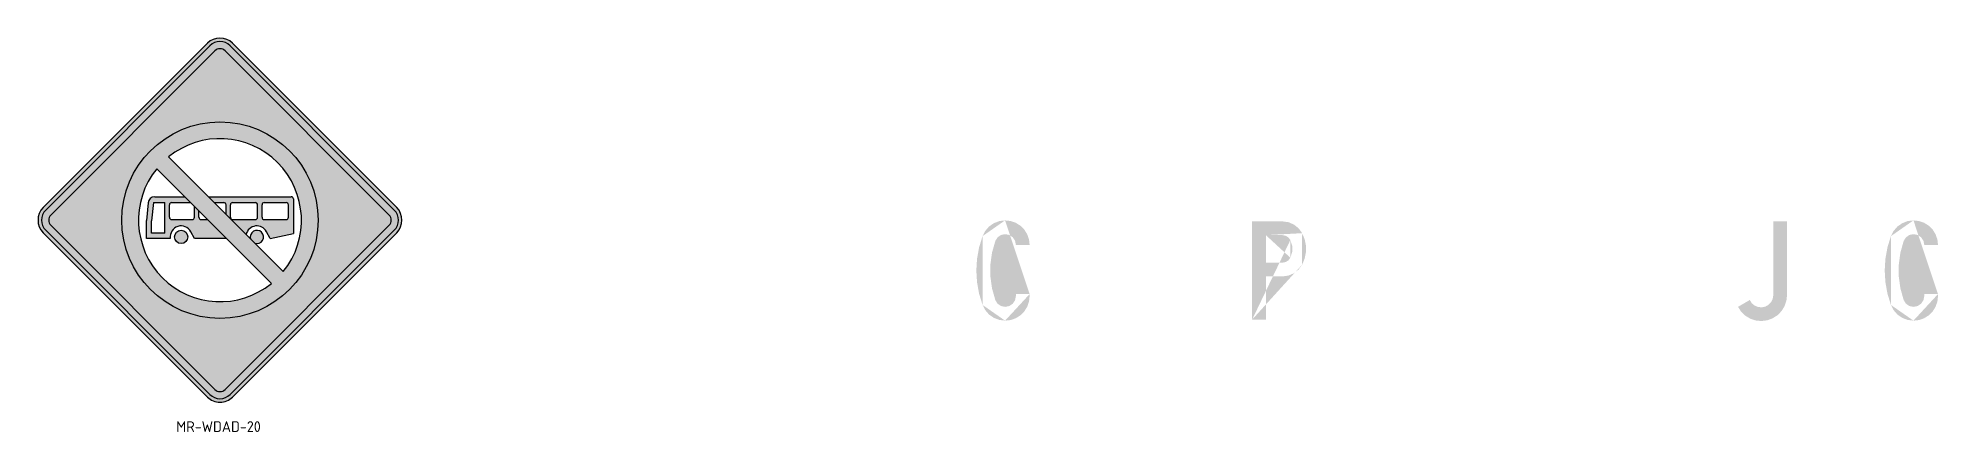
# Model space of a CAD drawing. Header units: millimetres. Extents: x 134 to 1473, y -1293 to 256.
# Drawn here: x 134 to 1198, y 35 to 256 of the extents above.
import ezdxf
from ezdxf.enums import TextEntityAlignment as Align

# ---------------------------------------------------------------- set-up
doc = ezdxf.new("R2010")
doc.units = ezdxf.units.MM
doc.linetypes.add('CENTERX2', pattern=[101.60000000000001, 63.5, -12.7, 12.7, -12.7])
for name, color, linetype in [('GREEN', 84, 'Continuous'), ('L25', 1, 'Continuous'), ('L35', 3, 'Continuous'), ('RED', 10, 'Continuous'), ('T25', 1, 'Continuous'), ('TBLK25', 1, 'Continuous'), ('YELLOW', 50, 'Continuous')]:
    doc.layers.add(name, color=color, linetype=linetype)
doc.styles.add('ISO', font='iso3098b')

msp = doc.modelspace()

# ---------------------------------------------------------------- hatches: boundary and pattern name
at = {"layer": 'GREEN'}
h = msp.add_hatch(color=256, dxfattribs=at)
h.paths.add_polyline_path([(689.0653636160582, 111.3303776630996), (689.0395879084016, 111.3303776630996)], flags=16)
edge = h.paths.add_edge_path()
edge.add_line((681.3584270267193, 112.4387330923356), (689.0653636160582, 112.4387330923356))
edge.add_line((689.0653636160582, 112.4387330923356), (689.0653636160582, 111.3303776630996))
edge.add_line((688.7302794165217, 108.263068451958), (689.0653636160582, 111.3303776630996))
edge.add_line((688.7302794165217, 108.263068451958), (687.7250268179123, 105.3504134867563))
edge.add_line((687.7250268179123, 105.3504134867563), (686.0753815278865, 102.7470670134344))
edge.add_line((686.0753815278865, 102.7470670134344), (683.9102220847278, 100.556131862619))
edge.add_line((683.9102220847278, 100.556131862619), (681.306875611406, 98.90648657259328))
edge.add_line((681.306875611406, 98.90648657259328), (678.3942206462043, 97.90123397398384))
edge.add_line((678.3942206462043, 97.90123397398384), (675.3269114350627, 97.56614977444735))
edge.add_line((675.3269114350627, 97.56614977444735), (672.0791722703245, 97.9785610969538))
edge.add_line((672.0791722703245, 97.9785610969538), (669.0118630591829, 99.13846794150317))
edge.add_line((669.0118630591829, 99.13846794150317), (666.3311894628911, 100.9943188927821))
edge.add_line((666.3311894628911, 100.9943188927821), (664.191805727389, 103.4687868278207))
edge.add_line((664.191805727389, 103.4687868278207), (662.6968146833032, 106.3814417930224))
edge.add_line((662.6968146833032, 106.3814417930224), (660.7636366090543, 112.6449387535888))
edge.add_line((660.7636366090543, 112.6449387535888), (659.6037297645049, 119.0888656677518))
edge.add_line((659.6037297645049, 119.0888656677518), (659.2170941496552, 125.6358954125414))
edge.add_line((659.2170941496552, 125.6358954125414), (659.6037297645049, 132.1571494496744))
edge.add_line((659.6037297645049, 132.1571494496744), (660.7636366090543, 138.6010763638374))
edge.add_line((660.7636366090543, 138.6010763638374), (662.6968146833032, 144.8645733244038))
edge.add_line((662.6968146833032, 144.8645733244038), (664.191805727389, 147.7772282896055))
edge.add_line((664.191805727389, 147.7772282896055), (666.3311894628911, 150.2516962246441))
edge.add_line((666.3311894628911, 150.2516962246441), (669.0118630591829, 152.107547175923))
edge.add_line((669.0118630591829, 152.107547175923), (672.0791722703245, 153.293229728129))
edge.add_line((672.0791722703245, 153.293229728129), (675.3269114350627, 153.6798653429788))
edge.add_line((675.3269114350627, 153.6798653429788), (678.3942206462043, 153.3447811434423))
edge.add_line((678.3942206462043, 153.3447811434423), (681.306875611406, 152.3395285448329))
edge.add_line((681.306875611406, 152.3395285448329), (683.9102220847278, 150.6898832548072))
edge.add_line((683.9102220847278, 150.6898832548072), (686.0753815278865, 148.5247238116484))
edge.add_line((686.0753815278865, 148.5247238116484), (687.7250268179123, 145.8956016306699))
edge.add_line((687.7250268179123, 145.8956016306699), (688.7302794165217, 142.9829466654682))
edge.add_line((688.7302794165217, 142.9829466654682), (689.0653636160582, 139.9156374543267))
edge.add_line((689.0653636160582, 139.9156374543267), (681.3584270267193, 139.9156374543267))
edge.add_line((681.3584270267193, 139.9156374543267), (680.9202399965561, 142.2354511434253))
edge.add_line((680.9202399965561, 142.2354511434253), (679.6056789060669, 144.2201806329875))
edge.add_line((679.6056789060669, 144.2201806329875), (677.6467251241613, 145.5347417234768))
edge.add_line((677.6467251241613, 145.5347417234768), (675.3269114350627, 145.9729287536398))
edge.add_line((675.3269114350627, 145.9729287536398), (673.007097745964, 145.5089660158201))
edge.add_line((673.007097745964, 145.5089660158201), (671.0739196717151, 144.1428535100176))
edge.add_line((671.0739196717151, 144.1428535100176), (669.8366857041958, 142.1323483127987))
edge.add_line((669.8366857041958, 142.1323483127987), (668.0066104605735, 135.662645690979))
edge.add_line((668.0066104605735, 135.662645690979), (667.0786849849341, 128.9867374079062))
edge.add_line((667.0786849849341, 128.9867374079062), (667.0786849849341, 122.25927770952))
edge.add_line((667.0786849849341, 122.25927770952), (668.0066104605735, 115.6091451341038))
edge.add_line((668.0066104605735, 115.6091451341038), (669.8366857041958, 109.1394425122841))
edge.add_line((669.8366857041958, 109.1394425122841), (671.0739196717151, 107.1031616074086))
edge.add_line((671.0739196717151, 107.1031616074086), (673.007097745964, 105.7628248092627))
edge.add_line((673.007097745964, 105.7628248092627), (675.3269114350627, 105.2730863637863))
edge.add_line((675.3269114350627, 105.2730863637863), (677.6467251241613, 105.7370491016061))
edge.add_line((677.6467251241613, 105.7370491016061), (679.6056789060669, 107.0516101920953))
edge.add_line((679.6056789060669, 107.0516101920953), (680.9202399965561, 109.0105639740009))
edge.add_line((680.9202399965561, 109.0105639740009), (681.3584270267193, 111.3303776630996))
edge.add_line((681.3584270267193, 111.3303776630996), (681.3584270267193, 112.4387330923356))
edge = h.paths.add_edge_path(flags=16)
edge.add_line((689.0653636160582, 112.4387330923356), (689.0395879084016, 112.4387330923356))
edge.add_line((675.3269114350627, 153.6798653429788), (675.3011357274061, 153.6798653429788))
edge.add_line((662.6968146833032, 144.8645733244038), (662.6710389756465, 144.8645733244038))
edge.add_line((662.6968146833032, 106.3814417930224), (662.6710389756465, 106.3814417930224))
edge.add_line((675.3269114350627, 97.56614977444735), (675.3011357274061, 97.56614977444735))
h = msp.add_hatch(color=256, dxfattribs=at)
h.paths.add_polyline_path([(830.7286528970176, 145.4316388928502), (830.7028771893611, 145.4316388928502)], flags=16)
edge = h.paths.add_edge_path(flags=17)
edge.add_line((821.372071017653, 130.0177657141722), (821.372071017653, 145.4316388928502))
edge.add_line((821.372071017653, 145.4316388928502), (830.7286528970176, 145.4316388928502))
edge.add_line((832.4814010176699, 145.0707789856571), (830.7286528970176, 145.4316388928502))
edge.add_line((832.4814010176699, 145.0707789856571), (834.027943477069, 144.1170778023609))
edge.add_line((834.0279434770691, 144.1170778023609), (835.1105231986485, 142.6736381735884))
edge.add_line((835.1105231986485, 142.6736381735884), (836.1157757972579, 139.4258990088503))
edge.add_line((836.1157757972579, 139.4258990088503), (836.1157757972579, 136.0235055981722))
edge.add_line((836.1157757972579, 136.0235055981722), (835.1105231986485, 132.775766433434))
edge.add_line((835.1105231986485, 132.775766433434), (834.0279434770691, 131.3323268046615))
edge.add_line((834.0279434770691, 131.3323268046615), (832.48140101767, 130.3786256213654))
edge.add_line((832.4814010176699, 130.3786256213654), (830.7286528970176, 130.0177657141722))
edge.add_line((830.7286528970176, 130.0177657141722), (821.3720710176528, 130.0177657141722))
h.paths.add_polyline_path([(830.7028771893611, 153.1127997745324), (830.7286528970176, 153.1127997745324)], flags=16)
edge = h.paths.add_edge_path()
edge.add_line((821.372071017653, 98.13321534289372), (813.6909101359706, 98.13321534289372))
edge.add_line((813.6909101359706, 98.13321534289372), (813.6909101359706, 153.1127997745324))
edge.add_line((813.6909101359706, 153.1127997745324), (830.7286528970176, 153.1127997745324))
edge.add_line((834.0279434770691, 152.6746127443694), (830.7286528970177, 153.1127997745324))
edge.add_line((834.0279434770691, 152.6746127443694), (837.1210283958674, 151.3342759462235))
edge.add_line((837.1210283958674, 151.3342759462235), (839.750150576846, 149.2464436260346))
edge.add_line((839.7501505768458, 149.2464436260346), (841.7091043587513, 146.5142186144295))
edge.add_line((841.7091043587513, 146.5142186144295), (843.1009925722105, 143.1376009114081))
edge.add_line((843.1009925722105, 143.1376009114081), (843.8227123865968, 139.5547775471335))
edge.add_line((843.8227123865968, 139.5547775471335), (843.8227123865968, 135.8946270598889))
edge.add_line((843.8227123865968, 135.8946270598889), (843.1009925722105, 132.3118036956143))
edge.add_line((843.1009925722105, 132.3118036956143), (841.7091043587513, 128.9351859925929))
edge.add_line((841.7091043587513, 128.9351859925929), (839.7501505768457, 126.2029609809878))
edge.add_line((839.7501505768458, 126.2029609809878), (837.1210283958674, 124.115128660799))
edge.add_line((837.1210283958674, 124.115128660799), (834.0279434770691, 122.774791862653))
edge.add_line((834.0279434770691, 122.774791862653), (830.7286528970177, 122.33660483249))
edge.add_line((830.7286528970176, 122.33660483249), (821.3720710176528, 122.33660483249))
edge.add_line((821.372071017653, 122.33660483249), (821.372071017653, 98.13321534289372))
edge = h.paths.add_edge_path()
edge.add_line((821.372071017653, 145.4316388928502), (821.3462953099963, 145.4316388928502))
edge.add_line((835.1105231986485, 132.775766433434), (835.0847474909918, 132.775766433434))
edge.add_line((835.1105231986485, 142.6736381735884), (835.0847474909918, 142.6736381735884))
edge.add_line((813.6909101359706, 98.13321534289372), (813.6651344283139, 98.13321534289372))
edge.add_line((841.7091043587513, 128.9351859925929), (841.6833286510946, 128.9351859925929))
edge.add_line((841.7091043587513, 146.5142186144295), (841.6833286510946, 146.5142186144295))
h = msp.add_hatch(color=256, dxfattribs=at)
h.paths.add_polyline_path([(830.7286528970176, 145.4316388928502), (830.7028771893611, 145.4316388928502)], flags=16)
edge = h.paths.add_edge_path(flags=17)
edge.add_line((821.372071017653, 130.0177657141722), (821.372071017653, 145.4316388928502))
edge.add_line((821.372071017653, 145.4316388928502), (830.7286528970176, 145.4316388928502))
edge.add_line((832.4814010176699, 145.0707789856571), (830.7286528970176, 145.4316388928502))
edge.add_line((832.4814010176699, 145.0707789856571), (834.027943477069, 144.1170778023609))
edge.add_line((834.0279434770691, 144.1170778023609), (835.1105231986485, 142.6736381735884))
edge.add_line((835.1105231986485, 142.6736381735884), (836.1157757972579, 139.4258990088503))
edge.add_line((836.1157757972579, 139.4258990088503), (836.1157757972579, 136.0235055981722))
edge.add_line((836.1157757972579, 136.0235055981722), (835.1105231986485, 132.775766433434))
edge.add_line((835.1105231986485, 132.775766433434), (834.0279434770691, 131.3323268046615))
edge.add_line((834.0279434770691, 131.3323268046615), (832.48140101767, 130.3786256213654))
edge.add_line((832.4814010176699, 130.3786256213654), (830.7286528970176, 130.0177657141722))
edge.add_line((830.7286528970176, 130.0177657141722), (821.3720710176528, 130.0177657141722))
h.paths.add_polyline_path([(830.7028771893611, 153.1127997745324), (830.7286528970176, 153.1127997745324)], flags=16)
edge = h.paths.add_edge_path()
edge.add_line((821.372071017653, 98.13321534289372), (813.6909101359706, 98.13321534289372))
edge.add_line((813.6909101359706, 98.13321534289372), (813.6909101359706, 153.1127997745324))
edge.add_line((813.6909101359706, 153.1127997745324), (830.7286528970176, 153.1127997745324))
edge.add_line((834.0279434770691, 152.6746127443694), (830.7286528970177, 153.1127997745324))
edge.add_line((834.0279434770691, 152.6746127443694), (837.1210283958674, 151.3342759462235))
edge.add_line((837.1210283958674, 151.3342759462235), (839.750150576846, 149.2464436260346))
edge.add_line((839.7501505768458, 149.2464436260346), (841.7091043587513, 146.5142186144295))
edge.add_line((841.7091043587513, 146.5142186144295), (843.1009925722105, 143.1376009114081))
edge.add_line((843.1009925722105, 143.1376009114081), (843.8227123865968, 139.5547775471335))
edge.add_line((843.8227123865968, 139.5547775471335), (843.8227123865968, 135.8946270598889))
edge.add_line((843.8227123865968, 135.8946270598889), (843.1009925722105, 132.3118036956143))
edge.add_line((843.1009925722105, 132.3118036956143), (841.7091043587513, 128.9351859925929))
edge.add_line((841.7091043587513, 128.9351859925929), (839.7501505768457, 126.2029609809878))
edge.add_line((839.7501505768458, 126.2029609809878), (837.1210283958674, 124.115128660799))
edge.add_line((837.1210283958674, 124.115128660799), (834.0279434770691, 122.774791862653))
edge.add_line((834.0279434770691, 122.774791862653), (830.7286528970177, 122.33660483249))
edge.add_line((830.7286528970176, 122.33660483249), (821.3720710176528, 122.33660483249))
edge.add_line((821.372071017653, 122.33660483249), (821.372071017653, 98.13321534289372))
edge = h.paths.add_edge_path()
edge.add_line((821.372071017653, 145.4316388928502), (821.3462953099963, 145.4316388928502))
edge.add_line((835.1105231986485, 132.775766433434), (835.0847474909918, 132.775766433434))
edge.add_line((835.1105231986485, 142.6736381735884), (835.0847474909918, 142.6736381735884))
edge.add_line((813.6909101359706, 98.13321534289372), (813.6651344283139, 98.13321534289372))
edge.add_line((841.7091043587513, 128.9351859925929), (841.6833286510946, 128.9351859925929))
edge.add_line((841.7091043587513, 146.5142186144295), (841.6833286510946, 146.5142186144295))
h = msp.add_hatch(color=256, dxfattribs=at)
h.paths.add_polyline_path([(1105.600799347555, 111.8716675238892), (1105.575023639898, 111.8716675238892)], flags=16)
edge = h.paths.add_edge_path()
edge.add_line((1105.600799347555, 153.1127997745324), (1105.600799347555, 111.8716675238892))
edge.add_line((1105.265715148018, 109.8353866190137), (1105.600799347555, 111.8716675238892))
edge.add_line((1105.265715148018, 109.8353866190137), (1104.363565380035, 107.9537599600781))
edge.add_line((1104.363565380035, 107.9537599600781), (1102.920125751263, 106.4587689159923))
edge.add_line((1102.920125751263, 106.4587689159923), (1101.115826215297, 105.4277406097262))
edge.add_line((1101.115826215297, 105.4277406097262), (1099.079545310422, 105.0153292872198))
edge.add_line((1099.079545310422, 105.0153292872198), (1097.01748869789, 105.221534948473))
edge.add_line((1097.01748869789, 105.221534948473), (1095.110086331297, 106.0205818858292))
edge.add_line((1095.110086331297, 106.0205818858292), (1093.511992456585, 107.3609186839751))
edge.add_line((1093.511992456585, 107.3609186839751), (1092.403637027349, 109.1394425122841))
edge.add_line((1092.403637027349, 109.1394425122841), (1085.805055867246, 105.2730863637863))
edge.add_line((1085.805055867246, 105.2730863637863), (1087.583579695555, 102.5924127674945))
edge.add_line((1087.583579695555, 102.5924127674945), (1089.903393384654, 100.3499262013658))
edge.add_line((1089.903393384654, 100.3499262013658), (1092.661394103915, 98.6745052036834))
edge.add_line((1092.661394103915, 98.6745052036834), (1095.728703315057, 97.669252605074))
edge.add_line((1095.728703315057, 97.669252605074), (1098.950666772138, 97.35994411319416))
edge.add_line((1098.950666772138, 97.35994411319416), (1102.146854521563, 97.74657972804397))
edge.add_line((1102.146854521563, 97.74657972804397), (1105.162612317391, 98.85493515727995))
edge.add_line((1105.162612317391, 98.85493515727995), (1107.894837328997, 100.5819075702757))
edge.add_line((1107.894837328997, 100.5819075702757), (1110.163099602782, 102.8759455517177))
edge.add_line((1110.163099602782, 102.8759455517177), (1111.864296308121, 105.6339462709794))
edge.add_line((1111.864296308121, 105.6339462709794), (1112.921100322044, 108.6754797744644))
edge.add_line((1112.921100322044, 108.6754797744644), (1113.281960229237, 111.8716675238892))
edge.add_line((1113.281960229237, 111.8716675238892), (1113.281960229237, 153.1127997745324))
edge.add_line((1113.281960229237, 153.1127997745324), (1105.600799347555, 153.1127997745324))
edge = h.paths.add_edge_path(flags=16)
edge.add_line((1113.281960229237, 111.8716675238892), (1113.256184521581, 111.8716675238892))
edge.add_line((1113.281960229237, 111.8716675238892), (1113.256184521581, 111.8716675238892))
edge = h.paths.add_edge_path(flags=16)
edge.add_line((1092.403637027349, 109.1394425122841), (1092.377861319692, 109.1394425122841))
h = msp.add_hatch(color=256, dxfattribs=at)
h.paths.add_polyline_path([(1197.826281343056, 111.3303776630996), (1197.800505635399, 111.3303776630996)], flags=16)
edge = h.paths.add_edge_path()
edge.add_line((1190.145120461373, 112.4387330923356), (1197.826281343056, 112.4387330923356))
edge.add_line((1197.826281343056, 112.4387330923356), (1197.826281343056, 111.3303776630996))
edge.add_line((1197.491197143519, 108.263068451958), (1197.826281343056, 111.3303776630996))
edge.add_line((1197.491197143519, 108.263068451958), (1196.48594454491, 105.3504134867563))
edge.add_line((1196.48594454491, 105.3504134867563), (1194.862074962541, 102.7470670134344))
edge.add_line((1194.862074962541, 102.7470670134344), (1192.671139811725, 100.556131862619))
edge.add_line((1192.671139811725, 100.556131862619), (1190.067793338403, 98.90648657259328))
edge.add_line((1190.067793338403, 98.90648657259328), (1187.155138373201, 97.90123397398384))
edge.add_line((1187.155138373202, 97.90123397398384), (1184.08782916206, 97.56614977444735))
edge.add_line((1184.08782916206, 97.56614977444735), (1180.840089997322, 97.9785610969538))
edge.add_line((1180.840089997322, 97.9785610969538), (1177.798556493837, 99.13846794150317))
edge.add_line((1177.798556493837, 99.13846794150317), (1175.092107189888, 100.9943188927821))
edge.add_line((1175.092107189888, 100.9943188927821), (1172.952723454386, 103.4687868278207))
edge.add_line((1172.952723454386, 103.4687868278207), (1171.457732410301, 106.3814417930224))
edge.add_line((1171.457732410301, 106.3814417930224), (1169.524554336052, 112.6449387535888))
edge.add_line((1169.524554336052, 112.6449387535888), (1168.364647491502, 119.0888656677518))
edge.add_line((1168.364647491502, 119.0888656677518), (1167.978011876653, 125.6358954125414))
edge.add_line((1167.978011876653, 125.6358954125414), (1168.364647491502, 132.1571494496744))
edge.add_line((1168.364647491502, 132.1571494496744), (1169.524554336052, 138.6010763638374))
edge.add_line((1169.524554336052, 138.6010763638374), (1171.4577324103, 144.8645733244038))
edge.add_line((1171.457732410301, 144.8645733244038), (1172.952723454387, 147.7772282896055))
edge.add_line((1172.952723454386, 147.7772282896055), (1175.092107189888, 150.2516962246441))
edge.add_line((1175.092107189888, 150.2516962246441), (1177.798556493837, 152.107547175923))
edge.add_line((1177.798556493837, 152.107547175923), (1180.840089997322, 153.293229728129))
edge.add_line((1180.840089997322, 153.293229728129), (1184.08782916206, 153.6798653429788))
edge.add_line((1184.08782916206, 153.6798653429788), (1187.155138373202, 153.3447811434423))
edge.add_line((1187.155138373202, 153.3447811434423), (1190.067793338403, 152.3395285448329))
edge.add_line((1190.067793338403, 152.3395285448329), (1192.671139811725, 150.6898832548072))
edge.add_line((1192.671139811725, 150.6898832548072), (1194.862074962541, 148.5247238116484))
edge.add_line((1194.862074962541, 148.5247238116484), (1196.48594454491, 145.8956016306699))
edge.add_line((1196.48594454491, 145.8956016306699), (1197.491197143519, 142.9829466654682))
edge.add_line((1197.491197143519, 142.9829466654682), (1197.826281343056, 139.9156374543267))
edge.add_line((1197.826281343056, 139.9156374543267), (1190.145120461373, 139.9156374543267))
edge.add_line((1190.145120461373, 139.9156374543267), (1189.681157723553, 142.2354511434253))
edge.add_line((1189.681157723553, 142.2354511434253), (1188.366596633064, 144.2201806329875))
edge.add_line((1188.366596633064, 144.2201806329875), (1186.407642851158, 145.5347417234768))
edge.add_line((1186.407642851159, 145.5347417234768), (1184.08782916206, 145.9729287536398))
edge.add_line((1184.08782916206, 145.9729287536398), (1181.768015472961, 145.5089660158201))
edge.add_line((1181.768015472961, 145.5089660158201), (1179.834837398713, 144.1428535100176))
edge.add_line((1179.834837398712, 144.1428535100176), (1178.597603431193, 142.1323483127987))
edge.add_line((1178.597603431193, 142.1323483127987), (1176.767528187571, 135.662645690979))
edge.add_line((1176.767528187571, 135.662645690979), (1175.865378419588, 128.9867374079062))
edge.add_line((1175.865378419588, 128.9867374079062), (1175.865378419588, 122.25927770952))
edge.add_line((1175.865378419588, 122.25927770952), (1176.767528187571, 115.6091451341038))
edge.add_line((1176.767528187571, 115.6091451341038), (1178.597603431193, 109.1394425122841))
edge.add_line((1178.597603431193, 109.1394425122841), (1179.834837398712, 107.1031616074086))
edge.add_line((1179.834837398712, 107.1031616074086), (1181.768015472961, 105.7628248092627))
edge.add_line((1181.768015472961, 105.7628248092627), (1184.08782916206, 105.2730863637863))
edge.add_line((1184.08782916206, 105.2730863637863), (1186.407642851159, 105.7370491016061))
edge.add_line((1186.407642851159, 105.7370491016061), (1188.366596633064, 107.0516101920953))
edge.add_line((1188.366596633064, 107.0516101920953), (1189.681157723553, 109.0105639740009))
edge.add_line((1189.681157723553, 109.0105639740009), (1190.145120461373, 111.3303776630996))
edge.add_line((1190.145120461373, 111.3303776630996), (1190.145120461373, 112.4387330923356))
edge = h.paths.add_edge_path(flags=16)
edge.add_line((1197.826281343056, 112.4387330923356), (1197.800505635399, 112.4387330923356))
edge.add_line((1184.08782916206, 153.6798653429788), (1184.062053454403, 153.6798653429788))
edge.add_line((1171.457732410301, 144.8645733244038), (1171.431956702644, 144.8645733244038))
edge.add_line((1171.457732410301, 106.3814417930224), (1171.431956702644, 106.3814417930224))
edge.add_line((1184.08782916206, 97.56614977444735), (1184.062053454403, 97.56614977444735))
at = {"layer": 'L25'}
h = msp.add_hatch(color=50, dxfattribs=at)
h.dxf.hatch_style = 1
edge = h.paths.add_edge_path()
edge.add_line((228.5257415365047, 252.8098498064542), (136.6018599782408, 160.8859683605781))
edge.add_arc((143.6729277901063, 153.8149005487126), 10.00000000000008, 135.0000000000002, 224.9999999999998)
edge.add_line((136.6018599782408, 146.743832736847), (228.5257416448164, 54.81995107823252))
edge.add_arc((235.5968094606953, 61.89101888608366), 9.999999999999478, 224.9999999674764, 315.0000000000005)
edge.add_line((242.6678772725606, 54.81995107421858), (334.5917587184977, 146.7438325121309))
edge.add_arc((327.520690902621, 153.8149003199852), 10.00000000000003, 315.000000032501, 404.9999999999985)
edge.add_line((334.5917587144868, 160.8859681318504), (242.667877160238, 252.8098497984283))
edge.add_arc((235.5968093443585, 245.7387819905722), 10.00000000000335, 44.99999996749442, 134.9999999674738)
edge = h.paths.add_edge_path(flags=16)
edge.add_line((229.9399550980132, 251.3956362432166), (138.0160735397493, 159.4717547973405))
edge.add_arc((143.6729277901063, 153.8149005487126), 8.00000000000008, 135.0000000000002, 224.9999999999998)
edge.add_line((138.0160735405526, 148.1580462992814), (229.9399552071282, 56.23416464066685))
edge.add_arc((235.5968094606953, 61.89101888608366), 7.999999999999476, 224.9999999674764, 315.0000000000005)
edge.add_line((241.2536637102492, 56.23416463665342), (333.1775451561863, 148.1580460745657))
edge.add_arc((327.520690902621, 153.8149003199852), 8.000000000000032, 315.000000032501, 404.9999999999985)
edge.add_line((333.1775451512498, 159.4717545703414), (241.2536635970008, 251.3956362369194))
edge.add_arc((235.5968093443585, 245.7387819905722), 8.000000000003347, 44.99999996749442, 134.9999999674738)
edge = h.paths.add_edge_path(flags=0)
edge.add_arc((235.5968093443585, 245.7387819905722), 4.000000000003347, 44.99999996749442, 134.9999999674738)
edge.add_arc((327.520690902621, 153.8149003199852), 4.000000000000031, 315.000000032501, 404.9999999999985)
edge.add_arc((235.5968094606953, 61.89101888608366), 3.999999999999476, 224.9999999674764, 315.0000000000005)
edge.add_arc((143.6729277901063, 153.8149005487126), 4.00000000000008, 135.0000000000002, 224.9999999999998)
at = {"layer": 'L25', "linetype": 'Continuous'}
h = msp.add_hatch(color=256, dxfattribs=at)
h.paths.add_polyline_path([(261.6913479266017, 147.3474995519154), (263.7013315113074, 143.6045505114544), (276.7448663632086, 146.2790923580599), (276.7448663632086, 165.674196518401, 0.4142135623731413), (275.5104624340064, 166.908600447603), (229.1184466638935, 166.908600447603), (232.410190475099, 163.6168566363975), (237.7377022004245, 163.6168566363975, -0.4142135623733437), (238.9721061296264, 162.3824527071945), (238.9721061296264, 157.0549409818702), (250.2345723643499, 145.7924747471468, -0.6936402674580702)])
h.paths.add_polyline_path([(260.3684409024614, 154.1717962690177, -0.4142135623731491), (259.1340369732592, 155.4062001982197), (259.1340369732592, 162.3824527071945, -0.4142135623733784), (260.3684409024613, 163.6168566363975), (272.7124801944819, 163.6168566363964, -0.4142135623730874), (273.946884123684, 162.3824527071945), (273.946884123684, 155.4062001982187, -0.4142135623728599), (272.7124801944819, 154.1717962690177)], flags=16)
h.paths.add_polyline_path([(255.430825185653, 154.1717962690177), (242.6753179172326, 154.1717962690186, -0.4142135623731086), (241.4409139880306, 155.4062001982206), (241.4409139880306, 162.3824527071945, -0.4142135623733513), (242.6753179172326, 163.6168566363975), (255.430825185653, 163.6168566363975, -0.4142135623735931), (256.6652291148561, 162.3824527071945), (256.6652291148561, 155.4062001982207, -0.414213562373568)], flags=16)
h.paths.add_polyline_path([(252.7260388795447, 143.3010082319522), (255.1272829061499, 140.899764205347, 4.119253485273978)])
h.paths.add_polyline_path([(239.1974149475841, 143.6045505114574), (228.6301691900225, 154.1717962690186), (224.9821949320032, 154.1717962690186, -0.4142135623730883), (223.7477910028013, 155.4062001982206), (223.7477910028013, 159.0541744562395), (221.2789831443992, 161.5229823146414), (221.278983144397, 155.4062001982207, -0.4142135623726645), (220.044579215197, 154.1717962690186), (208.523475875978, 154.1717962690197, -0.414213562372832), (207.2890719467771, 155.4062001982217), (207.2890719467771, 162.3824527071954, -0.4142135623731221), (208.5234758759791, 163.6168566363975), (219.185108822643, 163.6168566363975), (215.8933650114374, 166.908600447603), (199.0627953972256, 166.908600447603, 0.3875035432763223), (195.3752604937808, 163.5457764972379), (194.4512710830745, 153.5358912145818), (194.4512710830745, 143.6045505114574), (207.7556483446944, 143.6045505114554, -0.8348422332542775), (219.3101463573332, 147.3474995519154), (221.3201299420371, 143.6045505114574)])
h.paths.add_polyline_path([(204.7379704930916, 146.4848263462603), (197.3315469178792, 146.4848263462603), (197.3315469178792, 153.4032373836436), (198.2743425412104, 163.6168566363976), (204.7379704930916, 163.6168566363975)], flags=16)
h.paths.add_polyline_path([(217.5757713567929, 144.4274864642568, 1), (210.1693477815809, 144.4274864642568, 1)])
at = {"layer": 'RED'}
h = msp.add_hatch(color=256, dxfattribs=at)
edge = h.paths.add_edge_path()
edge.add_arc((235.5980687231413, 153.8164375621268), 54.98708411899786, 0, 360)
edge = h.paths.add_edge_path(flags=16)
edge.add_arc((235.5980687231413, 153.8164375621268), 45.6355392008009, 320.8807892569301, 489.1192107430691)
edge.add_line((206.8049653880136, 189.2220817234825), (271.0037128844967, 125.0233342270004))
edge = h.paths.add_edge_path(flags=16)
edge.add_line((264.3911720582695, 118.4107934007732), (200.1924245617853, 182.6095408972543))
edge.add_arc((235.5980687231413, 153.8164375621268), 45.6355392008009, 140.8807892569301, 309.1192107430691)
at = {"layer": 'TBLK25', "linetype": 'CENTERX2'}
h = msp.add_hatch(color=256, dxfattribs=at)
h.paths.add_polyline_path([(330.3491180290954, 156.6433274430033, -0.1988724069901222), (331.5206908553378, 153.8155153540455), (335.5206908080895, 153.8161301594112, 0.1988724144194797), (333.1775451555698, 159.4717545660214), (241.2536635970008, 251.3956362369194, 0.1989162102306266), (235.5966910579796, 253.7387819897011), (235.5960193460296, 249.7387819125634, -0.1989636965120246), (238.4252364708351, 248.5672091135926)])
h.paths.add_polyline_path([(232.7683822213389, 248.5672091170499, -0.1988610392554388), (235.5960193460296, 249.7387819125635), (235.5966910579796, 253.7387819897011, 0.1989085245200775), (229.9399550983217, 251.3956362435251), (138.0160735440719, 159.4717548016631, 0.1988724221665004), (135.6729278846026, 153.816130159444), (139.6729278373544, 153.8155153540783, -0.1988724221665001), (140.8445006670891, 156.6433276751879)])
h.paths.add_polyline_path([(229.9399552114483, 56.2341646363467, 0.1989523133510654), (235.5980390714268, 53.89101898058061), (235.5974242660611, 57.89101893333238, -0.1989523133510665), (232.768382336072, 59.06259176121539), (140.8445006654825, 150.9864734238438, -0.1989523133735763), (139.6729278373544, 153.8155153540783), (135.6729278846026, 153.816130159444, 0.198952313373574), (138.0160735408588, 148.1580462989751)])
h.paths.add_polyline_path([(238.4252365853177, 59.06259176121439, -0.1988724219962801), (235.5974242660611, 57.8910189333324), (235.5980390714268, 53.8910189805806, 0.1988724219962834), (241.2536637099404, 56.23416463634472), (333.1775451518665, 148.1580460702459, 0.1989523208032515), (335.5206908080895, 153.8161301594112), (331.5206908553377, 153.8155153540455, -0.1989523282328403), (330.3491180272438, 150.9864731951156)])
at = {"layer": 'YELLOW'}
h = msp.add_hatch(color=256, dxfattribs=at)
edge = h.paths.add_edge_path(flags=16)
edge.add_arc((235.5980687231413, 153.8164375621268), 54.98708411899786, 0, 360)
edge = h.paths.add_edge_path()
edge.add_line((232.7683822210304, 248.5672091167414), (140.8445006627664, 156.6433276708652))
edge.add_arc((143.6729277901063, 153.8149005487126), 4.00000000000008, 135.0000000000002, 224.9999999999998)
edge.add_line((140.8445006651763, 150.9864734241501), (232.7683823317519, 59.0625917655355))
edge.add_arc((235.5968094606953, 61.89101888608366), 3.999999999999476, 224.9999999674764, 315.0000000000005)
edge.add_line((238.4252365856264, 59.06259176152309), (330.3491180315636, 150.9864731994354))
edge.add_arc((327.520690902621, 153.8149003199852), 4.000000000000031, 315.000000032501, 404.9999999999985)
edge.add_line((330.3491180247754, 156.6433274473233), (238.4252364705264, 248.5672091139012))
edge.add_arc((235.5968093443585, 245.7387819905722), 4.000000000003347, 44.99999996749442, 134.9999999674738)

# ---------------------------------------------------------------- linework, layer by layer
at = {"layer": 'L25'}
for p, q in [((195.3752604937808, 163.5457764972377), (194.4512710830745, 153.5358912145816)), ((198.2743425412104, 163.6168566363975), (197.3315469178792, 153.4032373836436)), ((198.2743425412104, 163.6168566363975), (204.7379704930916, 163.6168566363975)), ((199.0627953972256, 166.908600447603), (215.8933650114369, 166.908600447603)), ((204.7379704930916, 146.4848263462603), (204.7379704930916, 163.6168566363975)), ((207.2890719467771, 155.4062001982207), (207.2890719467771, 162.3824527071954)), ((208.523475875978, 163.6168566363975), (219.1851088226435, 163.6168566363975)), ((221.278983144397, 155.4062001982207), (221.2789831443992, 161.5229823146418)), ((238.9721061296264, 157.0549409818703), (238.9721061296264, 162.3824527071945)), ((241.4409139880306, 155.4062001982207), (241.4409139880306, 162.3824527071945)), ((242.6753179172326, 163.6168566363975), (255.430825185653, 163.6168566363975)), ((256.6652291148561, 155.4062001982207), (256.6652291148561, 162.3824527071945)), ((259.1340369732592, 155.4062001982207), (259.1340369732592, 162.3824527071945)), ((260.3684409024614, 163.6168566363975), (272.7124801944819, 163.6168566363964)), ((273.946884123684, 155.4062001982187), (273.946884123684, 162.3824527071945)), ((276.7448663632086, 165.674196518401), (276.7448663632086, 146.2790923580599)), ((194.4512710830745, 143.6045505114574), (194.4512710830745, 153.5358912145827)), ((197.3315469178792, 146.4848263462603), (197.3315469178792, 153.4032373836425)), ((208.523475875978, 154.1717962690197), (220.044579215197, 154.1717962690186)), ((223.7477910028013, 155.4062001982207), (223.7477910028013, 159.0541744562383)), ((224.9821949320032, 154.1717962690186), (228.6301691900224, 154.1717962690186)), ((242.6753179172326, 154.1717962690186), (255.430825185653, 154.1717962690177)), ((260.3684409024614, 154.1717962690177), (272.7124801944819, 154.1717962690177)), ((207.7556483446944, 143.6045505114554), (194.4512710830745, 143.6045505114574)), ((204.7379704930916, 146.4848263462603), (197.3315469178792, 146.4848263462603)), ((221.3201299420381, 143.6045505114554), (219.3101463573332, 147.3474995519154)), ((263.7013315113069, 143.6045505114554), (261.6913479266017, 147.3474995519154)), ((263.7013315113069, 143.6045505114543), (276.7448663632086, 146.2790923580599))]:
    msp.add_line(p, q, dxfattribs=at)
at = {"layer": 'L25', "linetype": 'Continuous'}
for p, q in [((229.1184466638942, 166.908600447603), (275.5104624340064, 166.908600447603)), ((232.4101904751016, 163.6168566363975), (237.7377022004245, 163.6168566363975)), ((239.1974149475843, 143.6045505114574), (221.3201299420381, 143.6045505114574))]:
    msp.add_line(p, q, dxfattribs=at)
at = {"layer": 'L25'}
msp.add_circle((213.8725595691869, 144.4274864642568), 3.703211787605996, dxfattribs=at)
for centre, radius, start, end in [((199.0627953972256, 163.2053886599978), 3.703211787605996, 90, 174.7261040426487), ((208.523475875978, 162.3824527071954), 1.234403929201998, 90, 180), ((242.6753179172326, 162.3824527071945), 1.234403929201998, 90, 180), ((255.430825185653, 162.3824527071945), 1.234403929201998, 359.9999999999989, 90), ((260.3684409024614, 162.3824527071945), 1.234403929201998, 90, 180), ((272.7124801944819, 162.3824527071945), 1.234403929201998, 359.9999999999989, 90), ((275.5104624340064, 165.674196518401), 1.234403929201998, 359.9999999999989, 90), ((208.523475875978, 155.4062001982207), 1.234403929201998, 180, 270), ((213.8725595691869, 144.4274864642568), 6.172019646009992, 28.23603550236492, 187.6622556607668), ((220.044579215197, 155.4062001982207), 1.234403929201998, 270, 359.9999999999989), ((224.9821949320032, 155.4062001982207), 1.234403929201998, 180, 270), ((242.6753179172326, 155.4062001982207), 1.234403929201998, 180, 270), ((256.2537611384545, 144.4274864642568), 6.172019646009992, 28.23603550236492, 167.222973818579), ((255.430825185653, 155.4062001982207), 1.234403929201998, 270, 359.9999999999989), ((260.3684409024614, 155.4062001982207), 1.234403929201998, 180, 270), ((272.7124801944819, 155.4062001982187), 1.234403929201998, 270, 359.9999999999989), ((256.2537611384545, 144.4274864642568), 3.703211787605996, 252.2905895954975, 197.7094104045004)]:
    msp.add_arc(centre, radius, start, end, dxfattribs=at)
at = {"layer": 'L25', "linetype": 'Continuous'}
msp.add_arc((237.7377022004245, 162.3824527071945), 1.234403929201998, 359.9999999999989, 90, dxfattribs=at)
at = {"layer": 'L35'}
for p, q in [((228.5257415365047, 252.8098498064542), (136.6018599782408, 160.8859683605781)), ((334.5917587144868, 160.8859681318504), (242.667877160238, 252.8098497984283)), ((136.6018599782408, 146.743832736847), (228.5257416448164, 54.81995107823252)), ((242.6678772725606, 54.81995107421858), (334.5917587184977, 146.7438325121309))]:
    msp.add_line(p, q, dxfattribs=at)
for centre, radius, start, end in [((235.5968093443585, 245.7387819905722), 10.00000000000335, 44.99999996749442, 134.9999999674738), ((143.6729277901063, 153.8149005487126), 10.00000000000008, 135.0000000000002, 224.9999999999998), ((327.520690902621, 153.8149003199852), 10.00000000000003, 315.000000032501, 44.99999999999851), ((235.5968094606953, 61.89101888608366), 9.999999999999478, 224.9999999674764, 315.0000000000005)]:
    msp.add_arc(centre, radius, start, end, dxfattribs=at)
at = {"layer": 'RED', "linetype": 'Continuous'}
for p, q in [((264.3911720582695, 118.4107934007732), (200.1924245617853, 182.6095408972543)), ((271.0037128844967, 125.0233342270004), (206.8049653880136, 189.2220817234825))]:
    msp.add_line(p, q, dxfattribs=at)
at = {"layer": 'RED'}
msp.add_circle((235.5980687231413, 153.8164375621268), 54.98708411899786, dxfattribs=at)
for start, end in [(320.88078925693, 129.119210743069), (140.88078925693, 309.1192107430691)]:
    msp.add_arc((235.5980687231413, 153.8164375621268), 45.6355392008009, start, end, dxfattribs=at)
at = {"layer": 'TBLK25', "color": 1}
for p, q in [((229.9399550980132, 251.3956362432166), (138.0160735397493, 159.4717547973405)), ((330.3491180247754, 156.6433274473233), (238.4252364705264, 248.5672091139012)), ((333.1775451512498, 159.4717545703414), (241.2536635970008, 251.3956362369194)), ((140.8445006651763, 150.9864734241501), (232.7683823317519, 59.0625917655355)), ((238.4252365856264, 59.06259176152309), (330.3491180315636, 150.9864731994354)), ((138.0160735405526, 148.1580462992814), (229.9399552071282, 56.23416464066685)), ((241.2536637102492, 56.23416463665342), (333.1775451561863, 148.1580460745657))]:
    msp.add_line(p, q, dxfattribs=at)
msp.add_lwpolyline([(232.7683822210304, 248.5672091167414), (140.8445006627664, 156.6433276708652)], dxfattribs=at)
for centre, radius, start, end in [((235.5968093443585, 245.7387819905722), 8.000000000003347, 44.99999996749442, 134.9999999674738), ((235.5968093443585, 245.7387819905722), 4.000000000003347, 44.99999996749442, 134.9999999674738), ((143.6729277901063, 153.8149005487126), 8.00000000000008, 135.0000000000002, 224.9999999999998), ((143.6729277901063, 153.8149005487126), 4.00000000000008, 135.0000000000002, 224.9999999999998), ((327.520690902621, 153.8149003199852), 4.000000000000031, 315.000000032501, 44.99999999999851), ((327.520690902621, 153.8149003199852), 8.000000000000032, 315.000000032501, 44.99999999999851), ((235.5968094606953, 61.89101888608366), 7.999999999999476, 224.9999999674764, 315.0000000000005), ((235.5968094606953, 61.89101888608366), 3.999999999999476, 224.9999999674764, 315.0000000000005)]:
    msp.add_arc(centre, radius, start, end, dxfattribs=at)

# ---------------------------------------------------------------- texts
at = {"layer": 'T25', "color": 3, "style": 'ISO'}
msp.add_text('MR-WDAD-20', height=6, dxfattribs=at).set_placement((234.7888188165432, 35.28280203983854), align=Align.CENTER)

doc.saveas('drawing.dxf')
